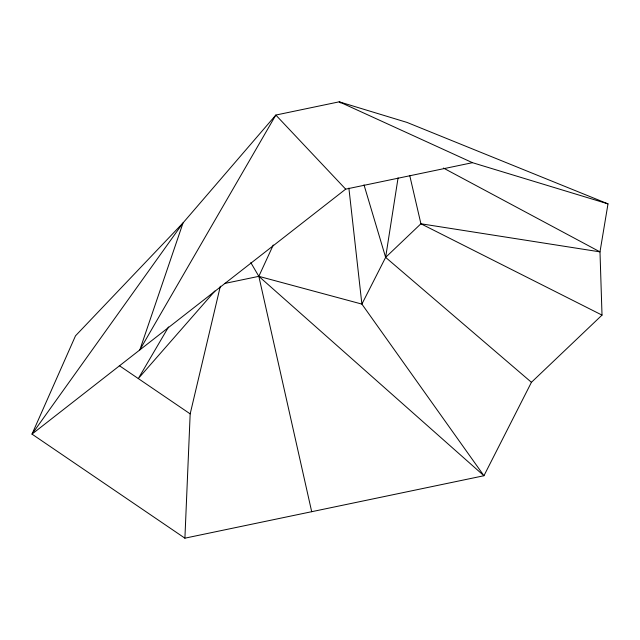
<?xml version="1.0" encoding="UTF-8"?>
<svg xmlns="http://www.w3.org/2000/svg" width="640" height="640" viewBox="0 0 640 640"><rect width="100%" height="100%" fill="white"/><g stroke="black" fill="none" stroke-linecap="round" stroke-linejoin="round"><path stroke-width="0.96" d="M184.904 538.176L32 434.12L75.496 335.832L183.056 222.88L275.832 115.056L339.224 101.824L406.992 122.416L608 203.872L599.992 251.872L602.016 315.104L531.432 382.304L483.944 475.736L184.904 538.176L190.176 413.872L220.344 286.208M250.816 262.632L258.84 276.336L483.944 475.736L361.888 304.096L385.632 257.376L398.08 177.84M273.28 244.992L258.84 276.336L311.696 511.704M168.536 326.976L138.296 378.568L214.912 291.008M531.432 382.304L385.632 257.376L420.92 223.776L599.992 251.872L443.448 168.072M345.672 189.152L32 434.12L183.056 222.88L139.824 349.912L275.832 115.056L345.672 189.152L472.464 162.68L608 203.872M224.704 283.464L258.84 276.336L361.888 304.096L348.888 188.088M472.464 162.68L339.224 101.824L340.864 102.968M602.016 315.104L420.92 223.776L409.72 175.432M119.288 365.632L190.176 413.872M363.992 184.848L385.632 257.376"/></g></svg>
